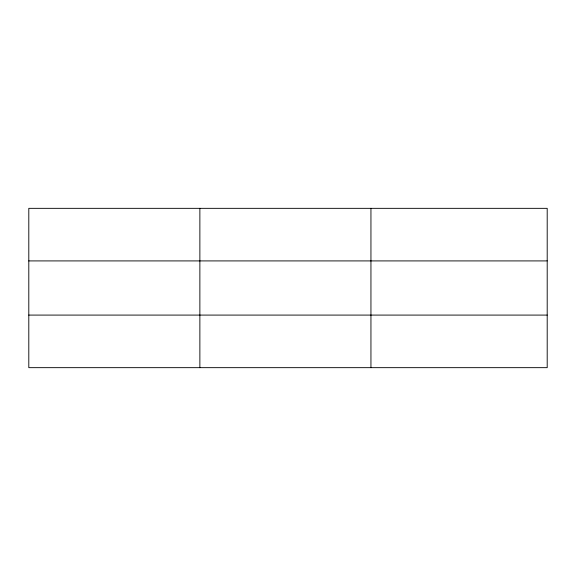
<?xml version="1.0" encoding="UTF-8"?>
<svg xmlns="http://www.w3.org/2000/svg" width="576" height="576" viewBox="0 0 576 576"><rect width="100%" height="100%" fill="white"/><g stroke="black" fill="none" stroke-linecap="round" stroke-linejoin="round"><path stroke-width="0.86" d="M199.872 208.339L199.872 367.661M370.944 208.339L370.944 367.661M547.2 260.914L547.2 208.339L28.8 208.339L28.8 367.661L547.2 367.661L547.2 260.914L28.8 260.914M28.8 315.086L547.2 315.086"/></g></svg>
